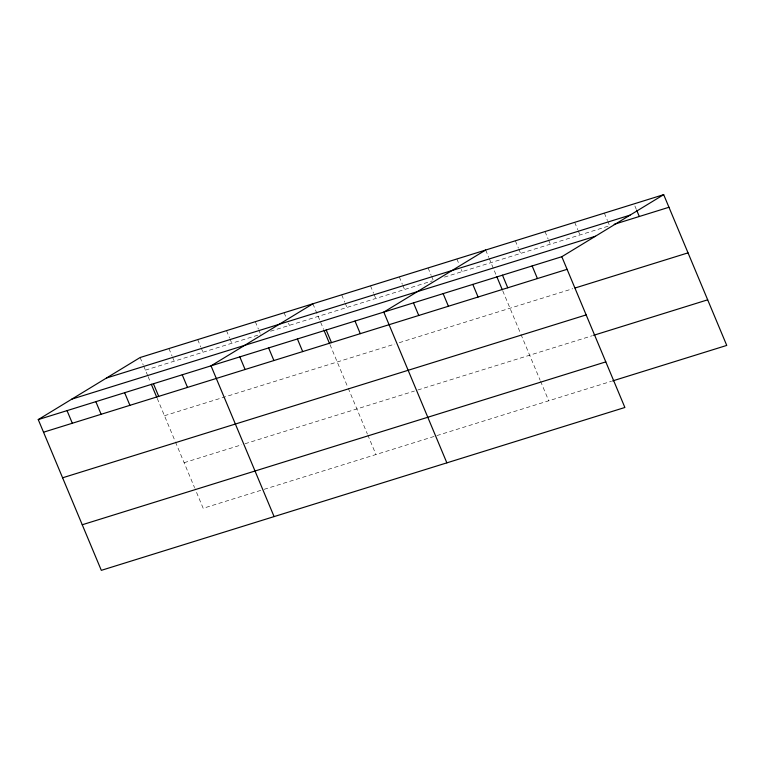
<?xml version="1.0" encoding="UTF-8"?>
<svg xmlns="http://www.w3.org/2000/svg" width="765" height="765" viewBox="0 0 765 765"><rect width="100%" height="100%" fill="white"/><g stroke="black" fill="none" stroke-linecap="round" stroke-linejoin="round"><path stroke-width="0.57" stroke-dasharray="3.83 2.87" d="M145.398 370.145L260.588 334.305M270.552 331.207L432.254 280.908M444.436 277.112L609.629 225.732L607.869 221.525M164.465 415.73L394.836 344.068M399.263 342.691L572.784 288.711M184.116 462.701L241.711 444.781M245.03 443.748L414.487 391.03M417.805 389.997L592.426 335.682M260.779 490.365L203.184 508.285L195.018 488.749M264.097 489.332L611.503 381.266M634.893 205.986L636.212 209.141M604.35 213.11L607.429 220.473M574.678 222.347L577.757 229.701M578.197 230.753L579.956 234.96M545.015 231.575L548.094 238.929M548.534 239.981L550.293 244.188M515.342 240.803L518.421 248.156M518.861 249.208L520.621 253.416M485.67 250.031L488.749 257.394M489.189 258.436L496.399 275.668M502.758 290.863L520.535 333.358M520.984 334.448L540.109 380.167M540.568 381.257L548.735 400.793M456.877 258.991L459.077 264.241M461.276 269.5L462.156 271.604M428.084 267.951L431.164 275.304M431.603 276.356L433.363 280.564M399.282 276.901L402.361 284.264M402.801 285.316L404.561 289.524M370.49 285.861L373.569 293.224M374.009 294.276L375.768 298.474M341.697 294.821L344.776 302.175M345.216 303.227L346.975 307.434M312.895 303.781L323.624 329.419M329.983 344.613L347.75 387.1M348.209 388.199L367.334 433.918M367.793 434.998L375.959 454.534M284.102 312.732L286.301 317.991M288.501 323.251L289.38 325.355M255.309 321.692L258.388 329.055M258.828 330.107L260.148 333.263M226.507 330.652L229.586 338.015M230.026 339.067L231.785 343.265M197.714 339.612L200.793 346.966M201.233 348.018L202.993 352.225M168.922 348.572L172.001 355.926M172.441 356.978L174.2 361.185M140.119 357.523L143.198 364.886M143.638 365.938L147.674 375.567M148.123 376.657L150.389 382.079M157.208 398.364L174.975 440.85M175.434 441.941L194.559 487.659"/><path stroke-width="1.15" d="M663.685 194.654L561.816 256.715L624.881 407.477L101.315 570.346L38.25 419.583L140.119 357.523L663.685 194.654L726.75 345.417L612.641 380.913M312.895 303.781L211.025 365.842L274.09 516.595M485.67 250.031L383.801 312.091L446.865 462.854M106.507 378.006L630.064 215.137M614.19 224.308L668.964 207.267M71.872 399.11L595.428 236.232M38.25 419.583L561.816 256.715M43.529 432.206L567.095 269.328M575.06 288.003L688.031 252.861M62.596 477.79L586.162 314.912M593.573 335.328L707.682 299.823M82.247 524.761L605.803 361.883M636.652 210.193L639.291 216.495M532.144 265.943L537.422 278.556M502.481 275.171L507.75 287.783M496.858 276.758L502.299 289.782M472.808 284.398L478.087 297.021M443.136 293.636L448.414 306.249M413.473 302.864L418.751 315.476M355.008 321.051L360.286 333.664M326.206 330.011L331.484 342.624M324.083 330.509L329.524 343.533M297.413 338.962L302.691 351.584M268.62 347.922L273.899 360.535M239.818 356.882L245.096 369.495M182.233 374.793L187.511 387.415M153.43 383.753L158.709 396.366M151.298 384.25L156.749 397.274M124.638 392.713L129.916 405.326M95.845 401.673L101.123 414.286M67.043 410.633L72.321 423.246"/></g></svg>
